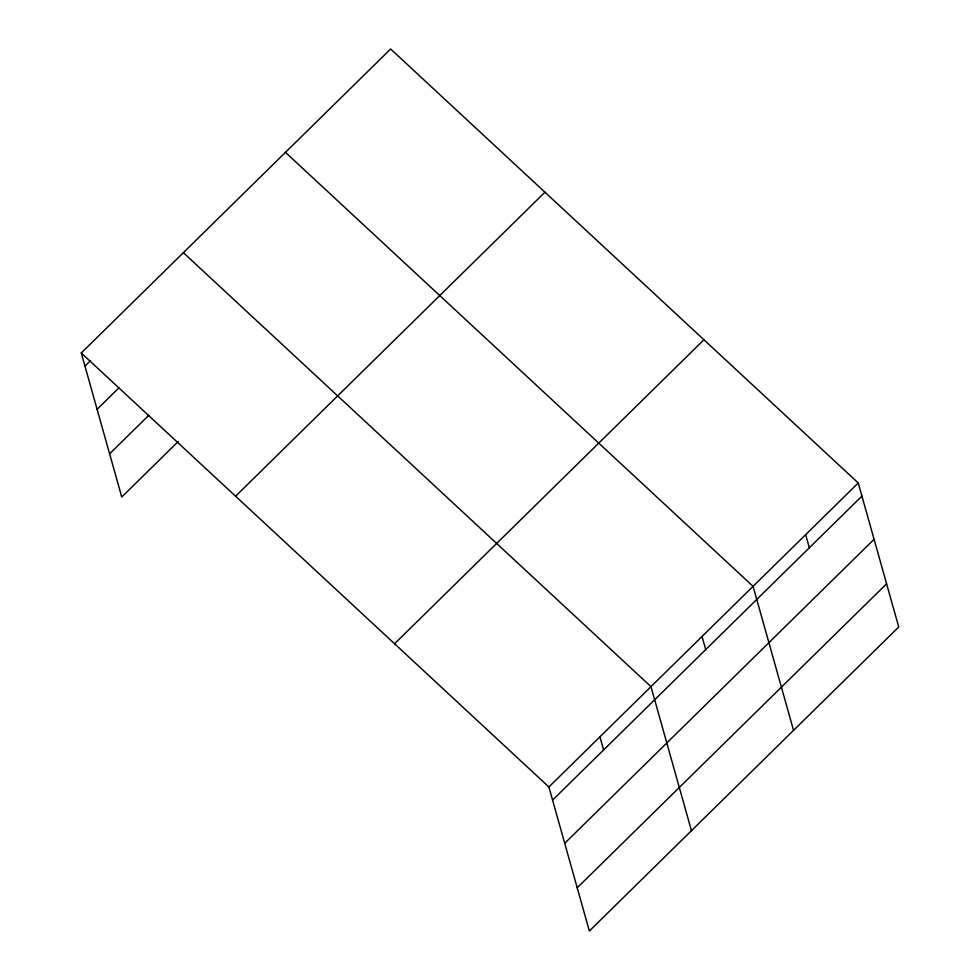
<?xml version="1.0" encoding="UTF-8"?>
<svg xmlns="http://www.w3.org/2000/svg" width="980" height="980" viewBox="0 0 980 980"><rect width="100%" height="100%" fill="white"/><g stroke="black" fill="none" stroke-linecap="round" stroke-linejoin="round"><path stroke-width="1.47" d="M81.267 352.996L390.64 49L858.247 482.981L898.734 627.004L589.36 931L548.886 786.977L81.267 352.996L121.753 497.019L178.225 441.515M84.954 366.116L90.393 360.775M97.106 409.309L118.825 387.97M109.613 453.814L148.703 415.398M235.58 496.211L544.941 192.215M394.573 643.762L703.934 339.766M548.886 786.977L858.247 482.981M552.573 800.096L861.935 496.101M564.713 843.302L874.074 539.306M577.22 887.807L886.582 583.811M285.45 152.353L753.069 586.346L793.543 730.357M183.358 252.681L650.977 686.662L691.451 830.685M805.658 534.663L809.345 547.783M702.023 636.498L705.71 649.617M599.932 736.825L603.619 749.945"/></g></svg>
